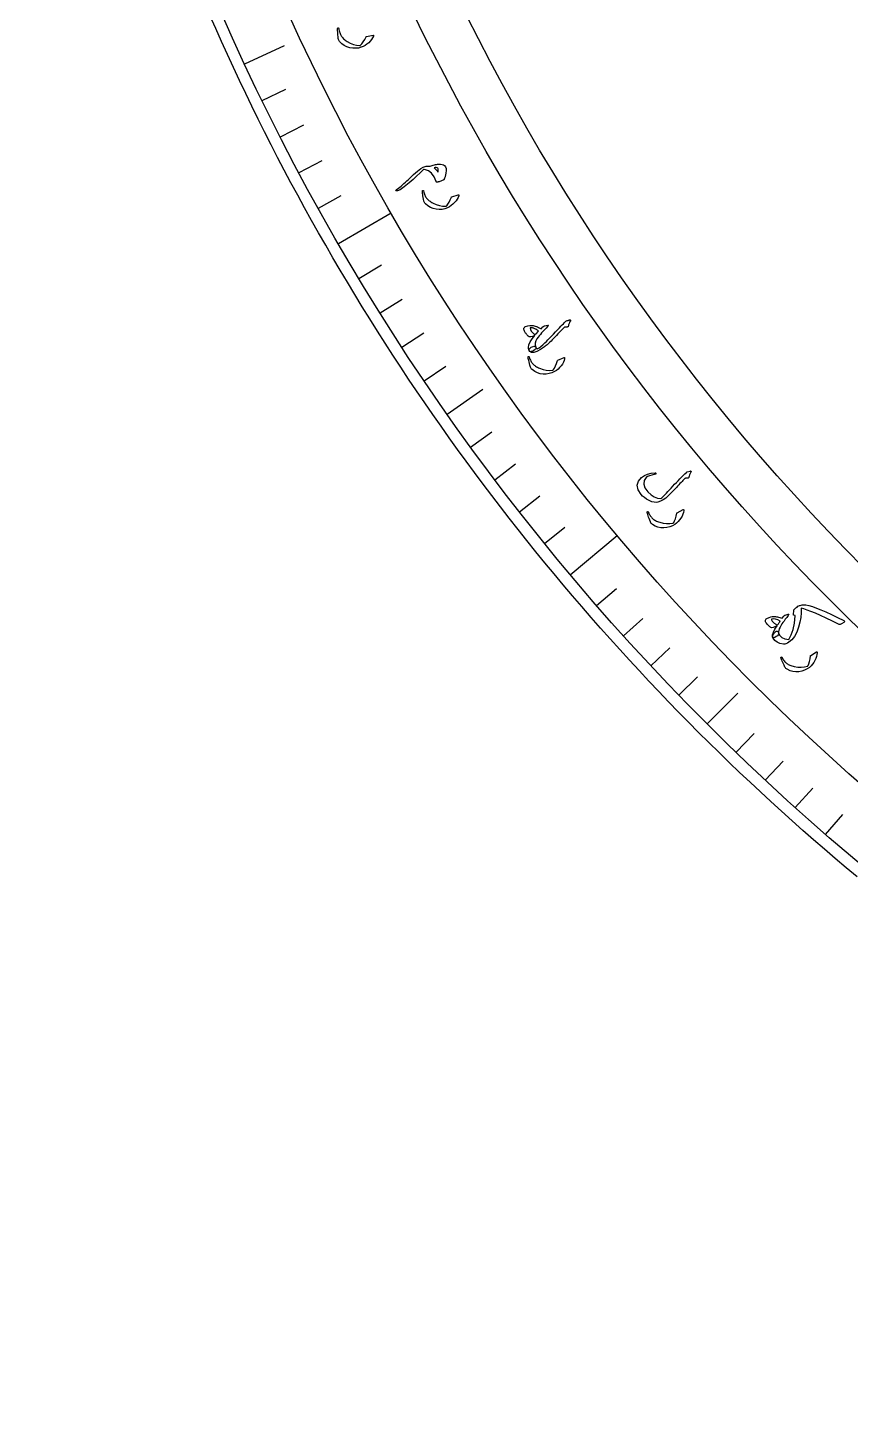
# Model space of a CAD drawing. Header units: millimetres. Extents: x -91 to 91, y -91 to 118.
# Drawn here: x -90.5 to -58.4, y -90.5 to -36.8 of the extents above; entities that cross this region are included whole.
import ezdxf

# ---------------------------------------------------------------- set-up
doc = ezdxf.new("R2010")
doc.units = ezdxf.units.MM
for name, color, linetype in [('CUT_OUTER', 1, 'Continuous'), ('ENGRAVE', 7, 'Continuous'), ('ENGRAVE_FINE', 8, 'Continuous'), ('TEXT', 5, 'Continuous')]:
    doc.layers.add(name, color=color, linetype=linetype)

msp = doc.modelspace()

# ---------------------------------------------------------------- linework, layer by layer
at = {"layer": 'CUT_OUTER'}
msp.add_lwpolyline([(-58.1603, -69.9884), (-58.5887, -69.6302), (-59.0148, -69.2694), (-59.4387, -68.906), (-59.8604, -68.54), (-60.2798, -68.1714), (-60.697, -67.8003), (-61.1119, -67.4266), (-61.5244, -67.0503), (-61.9347, -66.6715), (-62.3426, -66.2903), (-62.7482, -65.9065), (-63.1514, -65.5202), (-63.5522, -65.1315), (-63.9507, -64.7403), (-64.3467, -64.3467), (-64.7403, -63.9507), (-65.1315, -63.5522), (-65.5202, -63.1514), (-65.9065, -62.7482), (-66.2903, -62.3426), (-66.6715, -61.9347), (-67.0503, -61.5244), (-67.4266, -61.1119), (-67.8003, -60.697), (-68.1714, -60.2798), (-68.54, -59.8604), (-68.906, -59.4387), (-69.2694, -59.0148), (-69.6302, -58.5887), (-69.9884, -58.1603), (-70.344, -57.7298), (-70.6969, -57.2971), (-71.0471, -56.8622), (-71.3947, -56.4252), (-71.7395, -55.9861), (-72.0817, -55.5448), (-72.4212, -55.1015), (-72.7579, -54.6561), (-73.0919, -54.2086), (-73.4231, -53.7591), (-73.7516, -53.3076), (-74.0773, -52.8541), (-74.4002, -52.3985), (-74.7203, -51.941), (-75.0376, -51.4816), (-75.3521, -51.0202), (-75.6637, -50.5569), (-75.9725, -50.0917), (-76.2784, -49.6246), (-76.5815, -49.1556), (-76.8817, -48.6848), (-77.179, -48.2121), (-77.4733, -47.7377), (-77.7648, -47.2614), (-78.0533, -46.7833), (-78.3389, -46.3035), (-78.6215, -45.822), (-78.9012, -45.3387), (-79.1779, -44.8537), (-79.4516, -44.3671), (-79.7224, -43.8787), (-79.9901, -43.3887), (-80.2548, -42.8971), (-80.5165, -42.4039), (-80.7752, -41.909), (-81.0308, -41.4126), (-81.2834, -40.9146), (-81.5329, -40.4151), (-81.7794, -39.9141), (-82.0227, -39.4115), (-82.263, -38.9075), (-82.5002, -38.402), (-82.7343, -37.8951), (-82.9652, -37.3867), (-83.1931, -36.877), (-83.4178, -36.3658)], dxfattribs=at)
at = {"layer": 'ENGRAVE'}
for points in [[(-82.0534, -38.2621), (-80.5111, -37.543)], [(-78.4064, -45.2679), (-76.3432, -44.0768)], [(-74.1627, -51.9293), (-72.7687, -50.9532)], [(-69.3545, -58.1954), (-67.5295, -56.664)], [(-64.0185, -64.0185), (-62.8153, -62.8153)]]:
    msp.add_lwpolyline(points, dxfattribs=at)
for radius in [90.5359, 88.1535, 83.7291, 81.9]:
    msp.add_circle((0, 0), radius, dxfattribs=at)
at = {"layer": 'ENGRAVE_FINE'}
for points in [[(-81.3731, -39.6883), (-80.4554, -39.2407)], [(-80.6681, -41.1024), (-79.7583, -40.6389)], [(-79.9385, -42.504), (-79.0369, -42.0247)], [(-79.1845, -43.8927), (-78.2915, -43.3977)], [(-77.6044, -46.6294), (-76.7292, -46.1036)], [(-76.7788, -47.9767), (-75.9129, -47.4357)], [(-75.9298, -49.3094), (-75.0735, -48.7533)], [(-75.0577, -50.627), (-74.2112, -50.0561)], [(-73.2451, -53.2157), (-72.4191, -52.6155)], [(-72.3052, -54.4859), (-71.4898, -53.8714)], [(-71.3433, -55.7395), (-70.5387, -55.1109)], [(-70.3596, -56.9761), (-69.5661, -56.3335)], [(-68.3283, -59.3969), (-67.5577, -58.727)], [(-67.2813, -60.5803), (-66.5225, -59.8971)], [(-66.2138, -61.7453), (-65.467, -61.049)], [(-65.1261, -62.8915), (-64.3916, -62.1823)], [(-62.8915, -65.1261), (-62.1823, -64.3916)], [(-61.7453, -66.2138), (-61.049, -65.467)], [(-60.5803, -67.2813), (-59.8971, -66.5225)], [(-59.3969, -68.3283), (-58.727, -67.5577)]]:
    msp.add_lwpolyline(points, dxfattribs=at)
at = {"layer": 'TEXT'}
for points in [[(-77.0525, -37.1357), (-77.0477, -37.135), (-77.0436, -37.135), (-77.0403, -37.1356), (-77.0377, -37.137), (-77.034, -37.1432), (-77.0331, -37.1524), (-77.0349, -37.1648), (-77.0395, -37.1802), (-77.069, -37.2459), (-77.109, -37.3097), (-77.1595, -37.3716), (-77.2204, -37.4315), (-77.2896, -37.4887), (-77.3611, -37.538), (-77.4352, -37.5792), (-77.5117, -37.6124), (-77.6204, -37.6399), (-77.7315, -37.6521), (-77.845, -37.649), (-77.961, -37.6306), (-78.0745, -37.5962), (-78.1784, -37.5441), (-78.2727, -37.4744), (-78.3573, -37.3871), (-78.3765, -37.362), (-78.3914, -37.3348), (-78.4019, -37.3056), (-78.4082, -37.2744), (-78.4165, -37.1995), (-78.4234, -37.1316), (-78.4289, -37.0707), (-78.433, -37.0169), (-78.4356, -36.9702), (-78.4366, -36.9308), (-78.4362, -36.8987), (-78.4342, -36.8739), (-78.4327, -36.8682), (-78.4306, -36.8636), (-78.428, -36.8603), (-78.4248, -36.858), (-78.4201, -36.8564), (-78.4153, -36.8557), (-78.4104, -36.8561), (-78.4054, -36.8574), (-78.4008, -36.8601), (-78.3973, -36.8643), (-78.3947, -36.87), (-78.3932, -36.8773), (-78.3851, -36.9221), (-78.3758, -36.9643), (-78.3655, -37.0039), (-78.3541, -37.0408), (-78.3416, -37.0754), (-78.3276, -37.1079), (-78.3124, -37.1384), (-78.2958, -37.1668), (-78.2771, -37.1942), (-78.2555, -37.2213), (-78.2309, -37.2484), (-78.2034, -37.2752), (-78.1728, -37.3018), (-78.139, -37.3281), (-78.102, -37.3541), (-78.0618, -37.3798), (-77.9394, -37.4473), (-77.8178, -37.4968), (-77.697, -37.5282), (-77.577, -37.5418), (-77.5678, -37.542), (-77.5582, -37.5398), (-77.5483, -37.5354), (-77.5382, -37.5287), (-77.4856, -37.4734), (-77.4324, -37.401), (-77.3787, -37.3113), (-77.3244, -37.2046), (-77.3203, -37.1991), (-77.3163, -37.195), (-77.3122, -37.1924), (-77.3082, -37.1912)], [(-74.8187, -42.2501), (-74.7799, -42.2361), (-74.7407, -42.2232), (-74.7011, -42.2114), (-74.6611, -42.2005), (-74.6208, -42.1912), (-74.5803, -42.1837), (-74.5397, -42.1782), (-74.4989, -42.1745), (-74.4216, -42.1738), (-74.3567, -42.1815), (-74.3042, -42.1976), (-74.2641, -42.2222), (-74.2235, -42.2713), (-74.2005, -42.3377), (-74.195, -42.4214), (-74.2069, -42.5225), (-74.2126, -42.5517), (-74.2191, -42.5807), (-74.2264, -42.6094), (-74.2346, -42.6379), (-74.2436, -42.6663), (-74.2533, -42.6948), (-74.2637, -42.7233), (-74.2748, -42.7519), (-74.2819, -42.7673), (-74.2902, -42.7799), (-74.2999, -42.7895), (-74.311, -42.7962), (-74.3602, -42.8147), (-74.4044, -42.8309), (-74.4434, -42.8449), (-74.4773, -42.8567), (-74.5055, -42.8661), (-74.5276, -42.8732), (-74.5436, -42.8778), (-74.5535, -42.8799), (-74.5674, -42.8793), (-74.5786, -42.8745), (-74.5871, -42.8656), (-74.5928, -42.8525), (-74.667, -42.6672), (-74.7662, -42.526), (-74.8905, -42.4287), (-75.0403, -42.3752), (-75.0555, -42.3741), (-75.0691, -42.3761), (-75.0809, -42.3811), (-75.0909, -42.3891), (-75.218, -42.5128), (-75.352, -42.6383), (-75.493, -42.7658), (-75.6409, -42.8952), (-75.844, -43.062), (-75.997, -43.1701), (-76.1, -43.2193), (-76.1531, -43.2095), (-76.1573, -43.1957), (-76.1523, -43.18), (-76.1382, -43.1624), (-76.1148, -43.143), (-76.0637, -43.1068), (-76.0114, -43.0673), (-75.9581, -43.0246), (-75.9037, -42.9787), (-75.8481, -42.93), (-75.7914, -42.8787), (-75.7335, -42.825), (-75.6744, -42.7689), (-75.476, -42.5809), (-75.3145, -42.4395), (-75.19, -42.3445), (-75.1026, -42.2959), (-75.0585, -42.2794), (-75.0167, -42.2662), (-74.9773, -42.2563), (-74.9401, -42.2498), (-74.9056, -42.2461), (-74.8738, -42.245), (-74.8449, -42.2463), (-74.8187, -42.2501)], [(-74.6715, -42.3191), (-74.6514, -42.3347), (-74.6313, -42.3519), (-74.6113, -42.3705), (-74.5913, -42.3907), (-74.5715, -42.4122), (-74.5519, -42.4349), (-74.5325, -42.4588), (-74.5133, -42.484), (-74.506, -42.4291), (-74.5059, -42.3853), (-74.5129, -42.3525), (-74.5273, -42.3309), (-74.5556, -42.3115), (-74.5891, -42.3031), (-74.6277, -42.3056), (-74.6715, -42.3191)], [(-73.7268, -43.3648), (-73.7221, -43.3637), (-73.718, -43.3633), (-73.7147, -43.3637), (-73.712, -43.3649), (-73.7078, -43.3707), (-73.7061, -43.3798), (-73.7069, -43.3923), (-73.7102, -43.408), (-73.7342, -43.476), (-73.7688, -43.5428), (-73.814, -43.6087), (-73.8698, -43.6734), (-73.934, -43.7361), (-74.0012, -43.7911), (-74.0716, -43.8384), (-74.1451, -43.8778), (-74.2512, -43.9141), (-74.3609, -43.9355), (-74.4743, -43.9417), (-74.5914, -43.9329), (-74.7074, -43.908), (-74.8152, -43.8647), (-74.915, -43.803), (-75.0064, -43.7229), (-75.0276, -43.6995), (-75.0447, -43.6737), (-75.0576, -43.6454), (-75.0664, -43.6148), (-75.0809, -43.5408), (-75.0934, -43.4738), (-75.1039, -43.4136), (-75.1124, -43.3602), (-75.1188, -43.3139), (-75.1231, -43.2747), (-75.1253, -43.2427), (-75.1254, -43.2178), (-75.1244, -43.212), (-75.1227, -43.2073), (-75.1203, -43.2037), (-75.1173, -43.2013), (-75.1128, -43.1992), (-75.1081, -43.1982), (-75.1032, -43.1981), (-75.098, -43.1991), (-75.0933, -43.2013), (-75.0894, -43.2052), (-75.0864, -43.2107), (-75.0843, -43.2179), (-75.0725, -43.2618), (-75.0598, -43.3031), (-75.0462, -43.3417), (-75.0318, -43.3776), (-75.0165, -43.411), (-74.9999, -43.4423), (-74.9822, -43.4714), (-74.9633, -43.4984), (-74.9424, -43.5241), (-74.9186, -43.5494), (-74.8919, -43.5743), (-74.8623, -43.5987), (-74.8296, -43.6228), (-74.7938, -43.6462), (-74.7547, -43.669), (-74.7125, -43.6913), (-74.585, -43.7485), (-74.4598, -43.7877), (-74.3368, -43.8092), (-74.2161, -43.8128), (-74.2068, -43.8122), (-74.1975, -43.8092), (-74.188, -43.804), (-74.1784, -43.7965), (-74.1305, -43.7371), (-74.0836, -43.6605), (-74.0374, -43.5667), (-73.9921, -43.4558), (-73.9885, -43.45), (-73.9848, -43.4456), (-73.981, -43.4427), (-73.9771, -43.4411)], [(-69.3897, -48.2504), (-69.377, -48.2471), (-69.3663, -48.2472), (-69.3576, -48.2505), (-69.3509, -48.2571), (-69.3474, -48.2647), (-69.3467, -48.2732), (-69.3489, -48.2825), (-69.354, -48.2928), (-69.3837, -48.3406), (-69.4059, -48.3886), (-69.4206, -48.4367), (-69.4278, -48.485), (-69.4333, -48.503), (-69.444, -48.5163), (-69.46, -48.5248), (-69.4812, -48.5285), (-69.4932, -48.5291), (-69.5053, -48.5296), (-69.5175, -48.5299), (-69.5298, -48.5302), (-69.542, -48.5304), (-69.5542, -48.5307), (-69.5663, -48.5312), (-69.5783, -48.5318), (-69.5977, -48.547), (-69.6474, -48.5961), (-69.7274, -48.6791), (-69.8377, -48.796), (-69.8982, -48.8604), (-69.9552, -48.9205), (-70.0088, -48.9764), (-70.059, -49.028), (-70.1058, -49.075), (-70.1491, -49.1173), (-70.1889, -49.1549), (-70.2252, -49.1877), (-70.2601, -49.2178), (-70.2955, -49.2471), (-70.3315, -49.2756), (-70.368, -49.3033), (-70.4052, -49.3303), (-70.4432, -49.3568), (-70.482, -49.3826), (-70.5216, -49.4078), (-70.6606, -49.4836), (-70.7757, -49.5209), (-70.8667, -49.5198), (-70.9336, -49.4803), (-70.9544, -49.4522), (-70.9623, -49.4236), (-70.9572, -49.3947), (-70.9392, -49.3654), (-70.9129, -49.3384), (-70.8825, -49.3166), (-70.8483, -49.2998), (-70.8101, -49.288), (-70.772, -49.2813), (-70.7418, -49.2826), (-70.7198, -49.2917), (-70.7057, -49.3088), (-70.6969, -49.3235), (-70.6891, -49.3366), (-70.682, -49.3482), (-70.6759, -49.3582), (-70.6703, -49.3667), (-70.6648, -49.3735), (-70.6596, -49.3787), (-70.6545, -49.3822), (-70.6168, -49.37), (-70.5674, -49.3401), (-70.5063, -49.2927), (-70.4333, -49.2277), (-70.3911, -49.1875), (-70.3432, -49.1406), (-70.2897, -49.0871), (-70.2305, -49.027), (-70.1654, -48.9603), (-70.0942, -48.887), (-70.0169, -48.8072), (-69.9335, -48.721), (-69.852, -48.6365), (-69.7805, -48.5621), (-69.719, -48.4978), (-69.6676, -48.4436), (-69.6261, -48.3997), (-69.5945, -48.366), (-69.5727, -48.3427), (-69.5608, -48.3296), (-69.5443, -48.3141), (-69.5245, -48.3006), (-69.5014, -48.2889), (-69.475, -48.2792), (-69.4611, -48.2754), (-69.4482, -48.2716), (-69.4361, -48.2679), (-69.425, -48.2643), (-69.4148, -48.2607), (-69.4055, -48.2572), (-69.3971, -48.2538), (-69.3897, -48.2504)], [(-70.6554, -48.9845), (-70.7064, -49.0731), (-70.7315, -49.157), (-70.7308, -49.2363), (-70.7042, -49.3109), (-70.6977, -49.3319), (-70.7004, -49.3542), (-70.7122, -49.3779), (-70.7332, -49.4029), (-70.7456, -49.4143), (-70.7586, -49.4253), (-70.7723, -49.4361), (-70.7866, -49.4464), (-70.8015, -49.4561), (-70.8172, -49.4647), (-70.8337, -49.4723), (-70.8509, -49.4788), (-70.8804, -49.4877), (-70.9043, -49.4911), (-70.9228, -49.4892), (-70.9357, -49.4818), (-70.9602, -49.4466), (-70.9775, -49.4084), (-70.9876, -49.3672), (-70.9905, -49.3229), (-70.971, -49.2201), (-70.9217, -49.1084), (-70.8424, -48.9878), (-70.7333, -48.8585), (-70.827, -48.8929), (-70.902, -48.9097), (-70.9582, -48.9089), (-70.9956, -48.8905), (-71.0097, -48.8762), (-71.0239, -48.8606), (-71.0382, -48.8438), (-71.0526, -48.8256), (-71.0672, -48.8061), (-71.0821, -48.785), (-71.0972, -48.7623), (-71.1127, -48.7381), (-71.1396, -48.6926), (-71.158, -48.656), (-71.1681, -48.6284), (-71.1696, -48.6097), (-71.1624, -48.5724), (-71.1486, -48.5435), (-71.1284, -48.5229), (-71.1017, -48.5107), (-71.0088, -48.4865), (-70.9351, -48.4703), (-70.8805, -48.4622), (-70.8451, -48.4621), (-70.806, -48.4681), (-70.7655, -48.477), (-70.7238, -48.4889), (-70.6808, -48.5038), (-70.6366, -48.5216), (-70.591, -48.5424), (-70.5442, -48.5661), (-70.4961, -48.5927), (-70.4209, -48.5224), (-70.4115, -48.5145), (-70.4028, -48.5072), (-70.3948, -48.5006), (-70.3874, -48.4947), (-70.3806, -48.4898), (-70.3742, -48.486), (-70.368, -48.4834), (-70.3622, -48.482), (-70.235, -48.4558), (-70.2161, -48.4552), (-70.2106, -48.4643), (-70.2185, -48.4831), (-70.2399, -48.5115), (-70.3035, -48.5733), (-70.3637, -48.6344), (-70.4205, -48.695), (-70.4738, -48.7549), (-70.5238, -48.814), (-70.5708, -48.872), (-70.6146, -48.9288), (-70.6554, -48.9845)], [(-70.5906, -48.6888), (-70.6054, -48.6769), (-70.621, -48.6649), (-70.6375, -48.6527), (-70.6549, -48.6404), (-70.6735, -48.6282), (-70.6935, -48.6167), (-70.7151, -48.6059), (-70.7381, -48.5956), (-70.7609, -48.5858), (-70.7838, -48.5775), (-70.8067, -48.5709), (-70.8297, -48.5658), (-70.8526, -48.5624), (-70.8755, -48.5608), (-70.8982, -48.5612), (-70.9208, -48.5633), (-70.9096, -48.6262), (-70.8797, -48.6874), (-70.8311, -48.7471), (-70.7639, -48.8052), (-70.7485, -48.8109), (-70.7304, -48.81), (-70.7095, -48.8025), (-70.6857, -48.7884)], [(-69.5982, -49.7216), (-69.5936, -49.72), (-69.5896, -49.7193), (-69.5862, -49.7194), (-69.5834, -49.7203), (-69.5788, -49.7258), (-69.5763, -49.7347), (-69.576, -49.7472), (-69.5778, -49.7632), (-69.5958, -49.833), (-69.6243, -49.9026), (-69.6635, -49.9722), (-69.7133, -50.0416), (-69.7717, -50.1098), (-69.8338, -50.1705), (-69.8998, -50.2238), (-69.9695, -50.2696), (-70.0719, -50.3152), (-70.1793, -50.3461), (-70.2917, -50.3624), (-70.4091, -50.364), (-70.5268, -50.3494), (-70.6381, -50.3158), (-70.7429, -50.2632), (-70.8411, -50.1916), (-70.8643, -50.1701), (-70.8836, -50.1459), (-70.899, -50.1189), (-70.9105, -50.0892), (-70.9315, -50.0168), (-70.9498, -49.9511), (-70.9656, -49.8921), (-70.9788, -49.8397), (-70.9893, -49.7941), (-70.9971, -49.7555), (-71.0021, -49.7238), (-71.0044, -49.699), (-71.0038, -49.6931), (-71.0026, -49.6883), (-71.0005, -49.6845), (-70.9978, -49.6818), (-70.9935, -49.6794), (-70.9888, -49.6779), (-70.9839, -49.6774), (-70.9788, -49.6779), (-70.9738, -49.6797), (-70.9696, -49.6832), (-70.9661, -49.6885), (-70.9634, -49.6954), (-70.9477, -49.7381), (-70.9314, -49.7781), (-70.9145, -49.8154), (-70.897, -49.8498), (-70.8787, -49.8818), (-70.8595, -49.9115), (-70.8393, -49.9389), (-70.8181, -49.9641), (-70.795, -49.9878), (-70.769, -50.0109), (-70.7402, -50.0334), (-70.7086, -50.0551), (-70.6739, -50.0761), (-70.6361, -50.0963), (-70.5952, -50.1156), (-70.5512, -50.1341), (-70.4191, -50.1797), (-70.2909, -50.2077), (-70.1665, -50.2182), (-70.0459, -50.2111), (-70.0368, -50.2097), (-70.0277, -50.2059), (-70.0187, -50.1999), (-70.0098, -50.1915), (-69.9674, -50.1281), (-69.9274, -50.0477), (-69.8898, -49.9502), (-69.8544, -49.8357), (-69.8513, -49.8296), (-69.848, -49.8249), (-69.8445, -49.8217), (-69.8408, -49.8198)], [(-64.6777, -54.1469), (-64.6689, -54.1452), (-64.661, -54.146), (-64.6541, -54.1491), (-64.648, -54.1546), (-64.6439, -54.1618), (-64.6427, -54.1698), (-64.6446, -54.1787), (-64.6495, -54.1885), (-64.6792, -54.2439), (-64.7018, -54.2954), (-64.7173, -54.343), (-64.7257, -54.3867), (-64.7299, -54.401), (-64.7393, -54.412), (-64.7541, -54.4197), (-64.7741, -54.424), (-64.7847, -54.425), (-64.7949, -54.4259), (-64.8047, -54.427), (-64.814, -54.428), (-64.8227, -54.429), (-64.8308, -54.4298), (-64.8381, -54.4304), (-64.8448, -54.4309), (-64.8566, -54.4322), (-64.8686, -54.4362), (-64.8809, -54.4428), (-64.8935, -54.4521), (-64.9252, -54.4826), (-64.9594, -54.5165), (-64.9961, -54.5536), (-65.0352, -54.594), (-65.0768, -54.6376), (-65.121, -54.6842), (-65.1679, -54.7339), (-65.2174, -54.7866), (-65.2661, -54.84), (-65.3123, -54.8898), (-65.3558, -54.936), (-65.3968, -54.9787), (-65.4352, -55.0179), (-65.471, -55.0539), (-65.5044, -55.0868), (-65.5352, -55.1166), (-65.6298, -55.2005), (-65.7281, -55.2697), (-65.8302, -55.3241), (-65.936, -55.3636), (-66.0076, -55.3755), (-66.0885, -55.3688), (-66.1787, -55.3436), (-66.2782, -55.2997), (-66.3765, -55.2441), (-66.4616, -55.1857), (-66.5336, -55.1246), (-66.5923, -55.0609), (-66.7073, -54.875), (-66.743, -54.7037), (-66.6995, -54.5474), (-66.5771, -54.4061), (-66.4637, -54.3279), (-66.3369, -54.2706), (-66.1967, -54.2342), (-66.0431, -54.2186), (-66.0332, -54.2189), (-66.0253, -54.2212), (-66.0194, -54.2256), (-66.0156, -54.2321), (-66.0129, -54.2401), (-66.0121, -54.2473), (-66.0133, -54.2536), (-66.0164, -54.2591), (-66.0222, -54.2658), (-66.0289, -54.2709), (-66.0366, -54.2744), (-66.0452, -54.2761), (-66.1701, -54.3033), (-66.2705, -54.3337), (-66.3463, -54.3673), (-66.3977, -54.4043), (-66.4759, -54.5234), (-66.4909, -54.6548), (-66.4425, -54.7984), (-66.3306, -54.954), (-66.2062, -55.0747), (-66.0794, -55.1596), (-65.9502, -55.2087), (-65.8189, -55.222), (-65.7861, -55.1919), (-65.7485, -55.1559), (-65.7061, -55.114), (-65.6589, -55.0662), (-65.6069, -55.0123), (-65.55, -54.952), (-65.4882, -54.8854), (-65.4215, -54.8125), (-65.352, -54.7382), (-65.2833, -54.6654), (-65.2154, -54.5942), (-65.1483, -54.5244), (-65.0819, -54.4563), (-65.0161, -54.39), (-64.9508, -54.3254), (-64.8862, -54.2625), (-64.8263, -54.1993), (-64.8184, -54.1934), (-64.8104, -54.1885), (-64.8023, -54.1848), (-64.7941, -54.1822)], [(-64.952, -55.6541), (-64.9475, -55.6522), (-64.9436, -55.6512), (-64.9402, -55.651), (-64.9374, -55.6516), (-64.9322, -55.6566), (-64.929, -55.6653), (-64.9276, -55.6777), (-64.928, -55.6938), (-64.9397, -55.7649), (-64.962, -55.8368), (-64.995, -55.9096), (-65.0385, -55.9831), (-65.0906, -56.0562), (-65.1472, -56.1221), (-65.2082, -56.181), (-65.2736, -56.2327), (-65.3716, -56.2871), (-65.4758, -56.3274), (-65.5864, -56.3536), (-65.7032, -56.3655), (-65.8218, -56.3613), (-65.9356, -56.3377), (-66.0446, -56.2945), (-66.1487, -56.2318), (-66.1737, -56.2124), (-66.195, -56.19), (-66.2127, -56.1645), (-66.2268, -56.1358), (-66.2541, -56.0656), (-66.2782, -56.0018), (-66.2991, -55.9443), (-66.3168, -55.8933), (-66.3313, -55.8488), (-66.3424, -55.811), (-66.3502, -55.7799), (-66.3547, -55.7554), (-66.3547, -55.7495), (-66.3538, -55.7446), (-66.3521, -55.7407), (-66.3496, -55.7377), (-66.3455, -55.7349), (-66.3411, -55.733), (-66.3362, -55.7321), (-66.331, -55.7322), (-66.3259, -55.7335), (-66.3214, -55.7367), (-66.3175, -55.7416), (-66.3142, -55.7482), (-66.2948, -55.7894), (-66.275, -55.8279), (-66.2549, -55.8634), (-66.2344, -55.8962), (-66.2134, -55.9264), (-66.1916, -55.9543), (-66.1691, -55.9799), (-66.1458, -56.0031), (-66.1207, -56.0247), (-66.0928, -56.0454), (-66.0621, -56.0652), (-66.0287, -56.0841), (-65.9923, -56.102), (-65.9529, -56.1188), (-65.9104, -56.1344), (-65.8649, -56.1489), (-65.7294, -56.1828), (-65.5992, -56.1994), (-65.4743, -56.1989), (-65.3549, -56.1812), (-65.3459, -56.179), (-65.3372, -56.1744), (-65.3288, -56.1676), (-65.3206, -56.1585), (-65.284, -56.0916), (-65.2512, -56.008), (-65.2223, -55.9076), (-65.1971, -55.7904), (-65.1946, -55.7841), (-65.1917, -55.7791), (-65.1885, -55.7755), (-65.185, -55.7733)], [(-58.6771, -59.987), (-58.6558, -60.0013), (-58.649, -60.017), (-58.6567, -60.0342), (-58.6788, -60.0529), (-58.7767, -60.1138), (-58.8027, -60.1284), (-58.8257, -60.1371), (-58.8455, -60.14), (-58.8622, -60.137), (-59.1288, -60.0068), (-59.3721, -59.8905), (-59.5923, -59.7884), (-59.7893, -59.7007), (-59.9634, -59.628), (-60.1144, -59.571), (-60.2425, -59.5299), (-60.3477, -59.5048), (-60.3476, -59.686), (-60.3641, -59.8682), (-60.3973, -60.0515), (-60.4472, -60.2359), (-60.5219, -60.434), (-60.6098, -60.599), (-60.711, -60.7308), (-60.8257, -60.8293), (-60.8858, -60.865), (-60.9401, -60.8895), (-60.9886, -60.9027), (-61.0312, -60.9045), (-61.1733, -60.8773), (-61.2893, -60.8291), (-61.3791, -60.7603), (-61.4426, -60.6708), (-61.4582, -60.6209), (-61.4548, -60.5695), (-61.4325, -60.5165), (-61.3912, -60.4619), (-61.3523, -60.4243), (-61.3173, -60.4026), (-61.2863, -60.397), (-61.2592, -60.4072), (-61.2504, -60.4171), (-61.2418, -60.4321), (-61.2334, -60.4524), (-61.2253, -60.4778), (-61.1802, -60.571), (-61.0997, -60.6427), (-60.9839, -60.6928), (-60.833, -60.7212), (-60.7362, -60.5459), (-60.6618, -60.3333), (-60.6093, -60.0833), (-60.5785, -59.7963), (-60.5796, -59.79), (-60.5829, -59.7855), (-60.5884, -59.7828), (-60.5963, -59.7819), (-60.6321, -59.7782), (-60.6399, -59.7768), (-60.6455, -59.7727), (-60.6488, -59.766), (-60.6498, -59.7566), (-60.6368, -59.5738), (-60.6313, -59.5644), (-60.615, -59.547), (-60.5877, -59.5216), (-60.5497, -59.4882), (-60.508, -59.4539), (-60.4718, -59.4276), (-60.4412, -59.4094), (-60.416, -59.3991), (-60.3807, -59.3894), (-60.3466, -59.3816), (-60.3139, -59.3757), (-60.2823, -59.3716), (-60.252, -59.3694), (-60.2227, -59.3688), (-60.1944, -59.3698), (-60.1671, -59.3725), (-60.0471, -59.3979), (-59.9083, -59.4382), (-59.7506, -59.4934), (-59.574, -59.5634), (-59.3784, -59.6479), (-59.1637, -59.7468), (-58.93, -59.8599), (-58.6771, -59.987)], [(-61.2253, -60.4778), (-61.2273, -60.5118), (-61.2436, -60.5453), (-61.2744, -60.5782), (-61.3196, -60.6105), (-61.3765, -60.6406), (-61.4186, -60.6543), (-61.446, -60.6516), (-61.4587, -60.6327), (-61.4599, -60.5451), (-61.4316, -60.4416), (-61.3738, -60.3223), (-61.2865, -60.1872), (-61.3719, -60.2319), (-61.4416, -60.258), (-61.4957, -60.2656), (-61.534, -60.2547), (-61.5494, -60.2437), (-61.5651, -60.2311), (-61.5812, -60.2167), (-61.5976, -60.2006), (-61.6143, -60.1832), (-61.6317, -60.1648), (-61.6496, -60.1453), (-61.668, -60.1248), (-61.6986, -60.0868), (-61.7209, -60.055), (-61.7349, -60.0294), (-61.7407, -60.0101), (-61.7378, -59.973), (-61.7285, -59.9431), (-61.7128, -59.9203), (-61.6906, -59.9045), (-61.6014, -59.8681), (-61.5295, -59.8421), (-61.4748, -59.8267), (-61.4374, -59.8218), (-61.3959, -59.8234), (-61.354, -59.8271), (-61.3119, -59.8329), (-61.2694, -59.8409), (-61.2263, -59.8511), (-61.1823, -59.8636), (-61.1372, -59.8785), (-61.0912, -59.8957), (-61.0292, -59.8171), (-61.0163, -59.801), (-61.0032, -59.7882), (-60.99, -59.7787), (-60.9766, -59.7727), (-60.8576, -59.7304), (-60.8397, -59.7284), (-60.833, -59.7364), (-60.8373, -59.7544), (-60.8528, -59.7825), (-60.9121, -59.8616), (-60.966, -59.9346), (-61.0146, -60.0015), (-61.0578, -60.0623), (-61.0953, -60.117), (-61.1268, -60.1658), (-61.1523, -60.2088), (-61.1717, -60.2458), (-61.1998, -60.3114), (-61.218, -60.372), (-61.2266, -60.4274), (-61.2253, -60.4778)], [(-61.1643, -60.0065), (-61.2626, -59.9584), (-61.3519, -59.9294), (-61.4322, -59.9196), (-61.5036, -59.9289), (-61.4992, -59.9516), (-61.4893, -59.9764), (-61.4737, -60.0032), (-61.4526, -60.0322), (-61.4389, -60.0475), (-61.4245, -60.0623), (-61.4095, -60.0766), (-61.3937, -60.0906), (-61.3771, -60.1038), (-61.3593, -60.1162), (-61.3404, -60.1276), (-61.3203, -60.1382), (-61.2914, -60.1446), (-61.2618, -60.1343), (-61.2316, -60.1073), (-61.2008, -60.0638), (-61.1883, -60.0421), (-61.178, -60.0253), (-61.17, -60.0134), (-61.1643, -60.0065)], [(-59.7508, -61.2044), (-59.7466, -61.2021), (-59.7428, -61.2007), (-59.7394, -61.2002), (-59.7365, -61.2007), (-59.7309, -61.2052), (-59.7269, -61.2136), (-59.7244, -61.2258), (-59.7234, -61.2418), (-59.7288, -61.3137), (-59.7446, -61.3873), (-59.7709, -61.4627), (-59.8077, -61.5398), (-59.8532, -61.6172), (-59.9036, -61.6879), (-59.9592, -61.752), (-60.0198, -61.8093), (-60.1125, -61.8722), (-60.2128, -61.9216), (-60.3205, -61.9575), (-60.4358, -61.9797), (-60.5543, -61.9861), (-60.6698, -61.9726), (-60.7822, -61.9393), (-60.8915, -61.8861), (-60.9181, -61.8691), (-60.9414, -61.8486), (-60.9612, -61.8247), (-60.9778, -61.7975), (-61.0112, -61.7299), (-61.0409, -61.6685), (-61.0668, -61.6132), (-61.089, -61.5639), (-61.1074, -61.5209), (-61.1218, -61.4842), (-61.1323, -61.4539), (-61.139, -61.4299), (-61.1395, -61.4241), (-61.1391, -61.4191), (-61.1377, -61.415), (-61.1355, -61.4119), (-61.1317, -61.4087), (-61.1274, -61.4064), (-61.1227, -61.4051), (-61.1175, -61.4047), (-61.1122, -61.4056), (-61.1075, -61.4083), (-61.1032, -61.4128), (-61.0993, -61.4192), (-61.0763, -61.4585), (-61.0532, -61.495), (-61.03, -61.5287), (-61.0067, -61.5595), (-60.9831, -61.5877), (-60.9589, -61.6136), (-60.9342, -61.637), (-60.9089, -61.6581), (-60.882, -61.6774), (-60.8524, -61.6955), (-60.82, -61.7126), (-60.785, -61.7284), (-60.7472, -61.743), (-60.7064, -61.7562), (-60.6628, -61.768), (-60.6162, -61.7784), (-60.4782, -61.8001), (-60.347, -61.805), (-60.2227, -61.7934), (-60.1053, -61.7652), (-60.0965, -61.7622), (-60.0883, -61.7569), (-60.0805, -61.7494), (-60.0732, -61.7396), (-60.0426, -61.6697), (-60.0174, -61.5835), (-59.9975, -61.4809), (-59.9829, -61.362), (-59.9809, -61.3554), (-59.9785, -61.3502), (-59.9756, -61.3464), (-59.9723, -61.3439)]]:
    msp.add_lwpolyline(points, close=True, dxfattribs=at)

doc.saveas('drawing.dxf')
